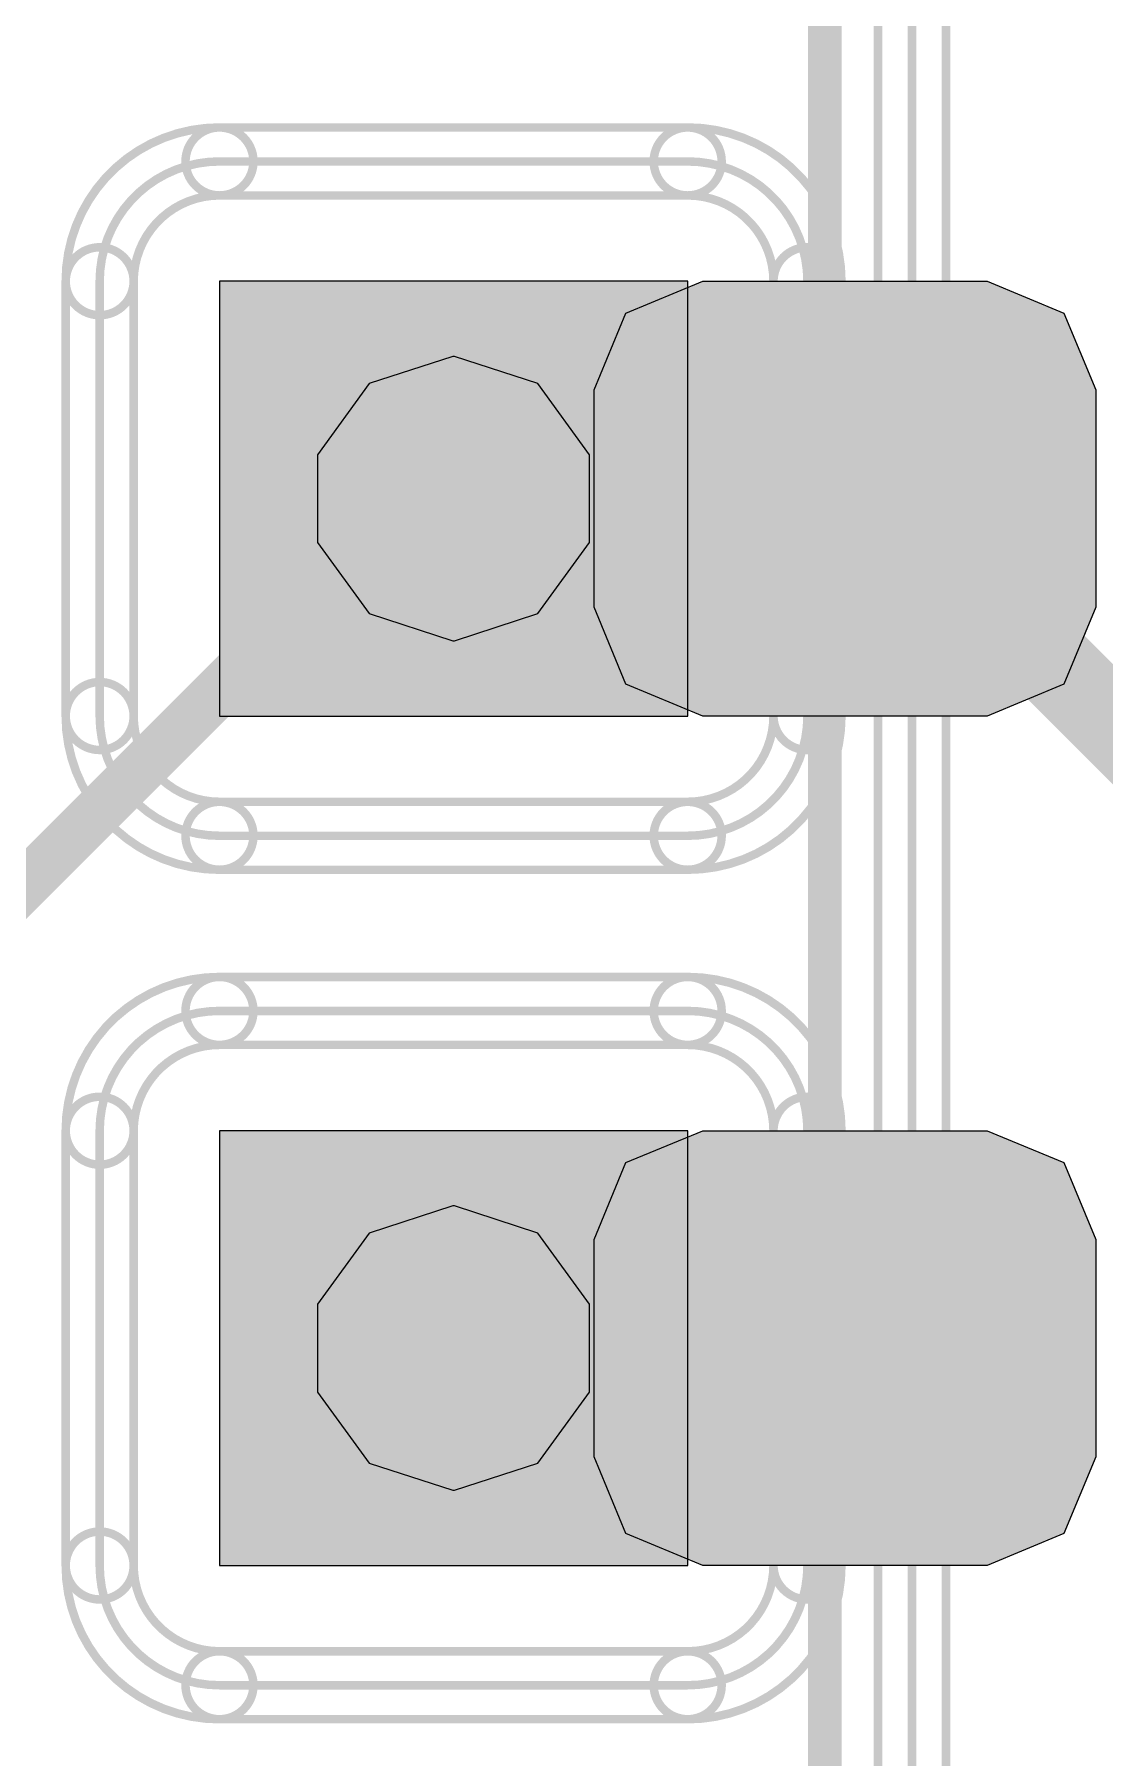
# Model space of a CAD drawing. Header units: millimetres. Extents: x -20.3 to 71.3, y -20.5 to 20.3.
# Drawn here: x 37.74 to 40.94, y 3.98 to 9.13 of the extents above; entities that cross this region are included whole.
import ezdxf

# ---------------------------------------------------------------- set-up
doc = ezdxf.new("R2010")
doc.units = ezdxf.units.MM
for name, color, linetype, true_color in [('Bottom Layer', 7, 'Continuous', 0x0000ff), ('Hole Layer', 7, 'Continuous', 0x222222), ('Top Layer', 7, 'Continuous', 0xff0000), ('Top Silkscreen Layer', 7, 'Continuous', 0xffcc00)]:
    doc.layers.add(name, color=color, linetype=linetype, true_color=true_color)

msp = doc.modelspace()

# ---------------------------------------------------------------- hatches: boundary and pattern name
at = {"layer": 'Bottom Layer'}
for points in [[(39.6891, 7.097), (39.6891, 8.397), (38.2891, 8.397), (38.2891, 7.097)], [(39.6891, 4.557), (39.6891, 5.857), (38.2891, 5.857), (38.2891, 4.557)]]:
    msp.add_hatch(color=256, dxfattribs=at).paths.add_polyline_path(points)
at = {"layer": 'Hole Layer'}
for points in [[(38.9916, 7.322), (39.2414, 7.4032), (39.3958, 7.6157), (39.3958, 7.8783), (39.2414, 8.0908), (38.9916, 8.172), (38.9865, 8.172), (38.7367, 8.0908), (38.5823, 7.8783), (38.5823, 7.6157), (38.7367, 7.4032), (38.9865, 7.322)], [(38.9916, 4.782), (39.2414, 4.8632), (39.3958, 5.0757), (39.3958, 5.3383), (39.2414, 5.5508), (38.9916, 5.632), (38.9865, 5.632), (38.7367, 5.5508), (38.5823, 5.3383), (38.5823, 5.0757), (38.7367, 4.8632), (38.9865, 4.782)]]:
    msp.add_hatch(color=256, dxfattribs=at).paths.add_polyline_path(points)
at = {"layer": 'Top Layer'}
for points in [[(39.6891, 7.097), (39.6891, 8.397), (38.2891, 8.397), (38.2891, 7.097)], [(40.9091, 7.422), (40.8139, 7.1922), (40.5841, 7.097), (39.7341, 7.097), (39.5043, 7.1922), (39.4091, 7.422), (39.4091, 8.072), (39.5043, 8.3018), (39.7341, 8.397), (40.5841, 8.397), (40.8139, 8.3018), (40.9091, 8.072)], [(39.6891, 4.557), (39.6891, 5.857), (38.2891, 5.857), (38.2891, 4.557)], [(40.9091, 4.882), (40.8139, 4.6522), (40.5841, 4.557), (39.7341, 4.557), (39.5043, 4.6522), (39.4091, 4.882), (39.4091, 5.532), (39.5043, 5.7618), (39.7341, 5.857), (40.5841, 5.857), (40.8139, 5.7618), (40.9091, 5.532)]]:
    msp.add_hatch(color=256, dxfattribs=at).paths.add_polyline_path(points)

# ---------------------------------------------------------------- linework, layer by layer
at = {"layer": 'Bottom Layer', "const_width": 0.0254}
for points in [[(40.2583, 16.2449, -1), (40.4615, 16.2449), (40.4615, -17.0389, -1), (40.2583, -17.0389)], [(37.8293, 8.397, -0.414214), (38.2891, 8.8568, -1), (38.2891, 8.6536, 0.414214), (38.0325, 8.397, -1)], [(38.2891, 8.6536, -1), (38.2891, 8.8568), (39.6891, 8.8568, -1), (39.6891, 8.6536)], [(38.2891, 8.6536, -1), (38.2891, 8.8568), (38.2891, 8.8568, -1), (38.2891, 8.6536)], [(39.6891, 8.8568, -0.414214), (40.1488, 8.397, -1), (39.9456, 8.397, 0.414214), (39.6891, 8.6536, -1)], [(37.9309, 7.097, 0.414214), (38.2891, 6.7389), (39.6891, 6.7389), (39.6891, 6.7389, 0.414214), (40.0472, 7.097), (40.0472, 8.397, 0.414214), (39.6891, 8.7552), (38.2891, 8.7552), (38.2891, 8.7552, 0.414214), (37.9309, 8.397)], [(37.8293, 8.397, -1), (38.0325, 8.397), (38.0325, 7.097, -1), (37.8293, 7.097)], [(40.1488, 7.097, -1), (39.9456, 7.097), (39.9456, 8.397, -1), (40.1488, 8.397)], [(38.2891, 6.6373, -0.414214), (37.8293, 7.097, -1), (38.0325, 7.097, 0.414214), (38.2891, 6.8405, -1)], [(40.1488, 7.097, -0.414214), (39.6891, 6.6373, -1), (39.6891, 6.8405, 0.414214), (39.9456, 7.097, -1)], [(38.2891, 6.6373, -1), (38.2891, 6.8405), (39.6891, 6.8405, -1), (39.6891, 6.6373)], [(39.6891, 6.6373, -1), (39.6891, 6.8405), (39.6891, 6.8405, -1), (39.6891, 6.6373)], [(37.8293, 5.857, -0.414214), (38.2891, 6.3168, -1), (38.2891, 6.1136, 0.414214), (38.0325, 5.857, -1)], [(38.2891, 6.1136, -1), (38.2891, 6.3168), (39.6891, 6.3168, -1), (39.6891, 6.1136)], [(38.2891, 6.1136, -1), (38.2891, 6.3168), (38.2891, 6.3168, -1), (38.2891, 6.1136)], [(39.6891, 6.3168, -0.414214), (40.1488, 5.857, -1), (39.9456, 5.857, 0.414214), (39.6891, 6.1136, -1)], [(39.6891, 6.1136, -1), (39.6891, 6.3168), (39.6891, 6.3168, -1), (39.6891, 6.1136)], [(39.6891, 4.1989, 0.414214), (40.0472, 4.557), (40.0472, 5.857, 0.414214), (39.6891, 6.2152), (39.6891, 6.2152), (38.2891, 6.2152), (38.2891, 6.2152, 0.414214), (37.9309, 5.857), (37.9309, 4.557, 0.414214), (38.2891, 4.1989), (38.2891, 4.1989), (39.6891, 4.1989)], [(37.8293, 5.857, -1), (38.0325, 5.857), (38.0325, 4.557, -1), (37.8293, 4.557)], [(40.1488, 4.557, -1), (39.9456, 4.557), (39.9456, 5.857, -1), (40.1488, 5.857)], [(38.2891, 4.0973, -0.414214), (37.8293, 4.557, -1), (38.0325, 4.557, 0.414214), (38.2891, 4.3005, -1)], [(40.1488, 4.557, -0.414214), (39.6891, 4.0973, -1), (39.6891, 4.3005, 0.414214), (39.9456, 4.557, -1)], [(38.2891, 4.0973, -1), (38.2891, 4.3005), (38.2891, 4.3005, -1), (38.2891, 4.0973)], [(38.2891, 4.0973, -1), (38.2891, 4.3005), (39.6891, 4.3005, -1), (39.6891, 4.0973)], [(39.6891, 4.0973, -1), (39.6891, 4.3005), (39.6891, 4.3005, -1), (39.6891, 4.0973)]]:
    msp.add_lwpolyline(points, format="xyb", close=True, dxfattribs=at)
msp.add_lwpolyline([(19.0762, -17.0389), (19.0762, 16.2449), (40.3599, 16.2449), (40.3599, -17.0389)], close=True, dxfattribs=at)
at = {"layer": 'Bottom Layer'}
for points in [[(39.6891, 7.097), (39.6891, 8.397), (38.2891, 8.397), (38.2891, 7.097)], [(39.6891, 4.557), (39.6891, 5.857), (38.2891, 5.857), (38.2891, 4.557)]]:
    msp.add_lwpolyline(points, close=True, dxfattribs=at)
at = {"layer": 'Hole Layer'}
for points in [[(38.9916, 7.322), (39.2414, 7.4032), (39.3958, 7.6157), (39.3958, 7.8783), (39.2414, 8.0908), (38.9916, 8.172), (38.9865, 8.172), (38.7367, 8.0908), (38.5823, 7.8783), (38.5823, 7.6157), (38.7367, 7.4032), (38.9865, 7.322)], [(38.9916, 4.782), (39.2414, 4.8632), (39.3958, 5.0757), (39.3958, 5.3383), (39.2414, 5.5508), (38.9916, 5.632), (38.9865, 5.632), (38.7367, 5.5508), (38.5823, 5.3383), (38.5823, 5.0757), (38.7367, 4.8632), (38.9865, 4.782)]]:
    msp.add_lwpolyline(points, close=True, dxfattribs=at)
at = {"layer": 'Top Layer'}
for points in [[(39.6891, 7.097), (39.6891, 8.397), (38.2891, 8.397), (38.2891, 7.097)], [(40.9091, 7.422), (40.8139, 7.1922), (40.5841, 7.097), (39.7341, 7.097), (39.5043, 7.1922), (39.4091, 7.422), (39.4091, 8.072), (39.5043, 8.3018), (39.7341, 8.397), (40.5841, 8.397), (40.8139, 8.3018), (40.9091, 8.072)], [(39.6891, 4.557), (39.6891, 5.857), (38.2891, 5.857), (38.2891, 4.557)], [(40.9091, 4.882), (40.8139, 4.6522), (40.5841, 4.557), (39.7341, 4.557), (39.5043, 4.6522), (39.4091, 4.882), (39.4091, 5.532), (39.5043, 5.7618), (39.7341, 5.857), (40.5841, 5.857), (40.8139, 5.7618), (40.9091, 5.532)]]:
    msp.add_lwpolyline(points, close=True, dxfattribs=at)
for points, const_width in [([(40.159, 7.874), (47.906, 0.127)], 0.254), ([(32.8931, 1.778), (38.9891, 7.874)], 0.15)]:
    msp.add_lwpolyline(points, dxfattribs=dict(at, const_width=const_width))
at = {"layer": 'Top Silkscreen Layer', "const_width": 0.1}
msp.add_lwpolyline([(40.0991, -17.143), (40.0991, 14.857)], dxfattribs=at)
msp.add_lwpolyline([(40.0991, -17.143), (40.0991, 14.857)], dxfattribs=at)

doc.saveas('drawing.dxf')
